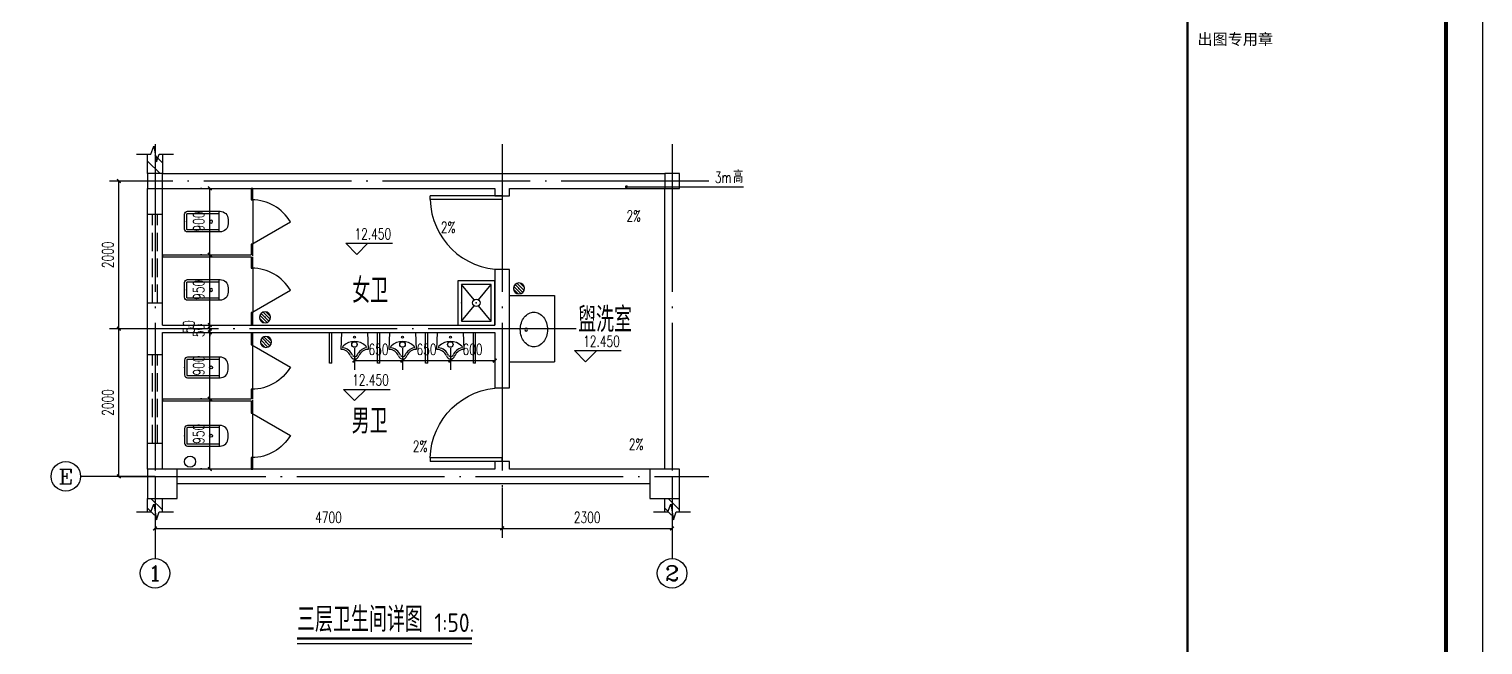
# Model space of a CAD drawing. Extents: x -4747 to 1060961, y -766984 to 396631.
# Drawn here: x 461688 to 481371, y -362229 to -353890 of the extents above; entities that cross this region are included whole.
import ezdxf
from ezdxf.enums import TextEntityAlignment as Align

# ---------------------------------------------------------------- set-up
doc = ezdxf.new("R2010")
doc.units = 0
doc.header["$LTSCALE"] = 1000
doc.header["$MEASUREMENT"] = 0
doc.linetypes.add('DASH', pattern=[0.35, 0.25, -0.1])
doc.linetypes.add('DOTE', pattern=[2.42, 2, -0.2, 0.02, -0.2])
doc.layers.get('0').update_dxf_attribs({"linetype": 'CONTINUOUS'})
doc.layers.get('DEFPOINTS').update_dxf_attribs({"linetype": 'CONTINUOUS'})
for name, color, linetype in [('AXIS', 3, 'CONTINUOUS'), ('AXIS_TEXT', 7, 'CONTINUOUS'), ('BZ_标准图框', 7, 'CONTINUOUS'), ('COLUMN', 9, 'CONTINUOUS'), ('DIM_ELEV', 3, 'CONTINUOUS'), ('DIM_LEAD', 3, 'CONTINUOUS'), ('DIM_SYMB', 3, 'CONTINUOUS'), ('DOTE', 1, 'DOTE'), ('LVTRY', 3, 'CONTINUOUS'), ('PUB_DIM', 3, 'CONTINUOUS'), ('PUB_HATCH', 8, 'CONTINUOUS'), ('PUB_TEXT', 7, 'CONTINUOUS'), ('PUB_TITLE', 4, 'CONTINUOUS'), ('WALL', 6, 'CONTINUOUS'), ('WINDOW', 4, 'CONTINUOUS'), ('卫生器具', 54, 'CONTINUOUS'), ('雨水管', 2, 'CONTINUOUS')]:
    doc.layers.add(name, color=color, linetype=linetype)
doc.styles.add('_TCH_AXIS', font='COMPLEX', dxfattribs={"bigfont": 'GBCBIG'})
doc.styles.add('_TCH_DIM', font='SIMPLEX', dxfattribs={"bigfont": 'GBCBIG'})
doc.styles.add('DIM_FONT', font='SIMPLEX', dxfattribs={"width": 0.7, "bigfont": 'GBCBIG'})
doc.styles.add('HT', font='simhei.ttf')
doc.styles.get("Standard").update_dxf_attribs({"font": 'gbenor.shx', "bigfont": 'gbcbig.shx'})
doc.dimstyles.new('DIMN50', dxfattribs={"dimscale": 0.5, "dimtxt": 300, "dimasz": 100, "dimexe": 250, "dimexo": 300, "dimgap": 150, "dimtad": 1, "dimdec": 0, "dimzin": 0, "dimtxsty": 'DIM_FONT', "dimblk": 'ARCHTICK', "dimcen": 0.09, "dimclrt": 7, "dimazin": 3, "dimtfac": 1, "dimtdec": 0, "dimtix": 1, "dimtmove": 0, "dimatfit": 3, "dimtolj": 1, "dimtzin": 0})

# ---------------------------------------------------------------- blocks, each defined once
blk = doc.blocks.new('M_E8')
for p, q in [((-204, -257), (-194, -2)), ((-194, -2), (196, -2)), ((206, -257), (196, -2))]:
    blk.add_line(p, q)
at = {"const_width": 1.5}
for points in [[(-196, 0), (196, 0), (206, -257, -4.356259)], [(-194, -2), (-204, -257, 0.758087)]]:
    blk.add_lwpolyline(points, format="xyb", dxfattribs=at)
for points in [[(-2, -142), (6, -142), (12, -146), (19, -148), (25, -152), (29, -158), (34, -166), (37, -174), (39, -183), (37, -191), (35, -200), (29, -208), (25, -214), (17, -219), (12, -223), (4, -224), (-2, -224), (-6, -224), (-11, -223), (-18, -221), (-26, -217), (-32, -213), (-37, -207), (-42, -199), (-44, -190), (-45, -183), (-42, -173), (-40, -164), (-35, -158), (-31, -150), (-26, -148), (-24, -144), (-18, -143), (-14, -143), (-12, -142), (-8, -142), (-6, -141), (-2, -142)], [(-204, -257), (-194, -258), (-194, -258), (-183, -260), (-175, -261), (-165, -264), (-156, -268), (-147, -271), (-138, -275), (-128, -281), (-119, -287), (-109, -295), (-102, -300), (-94, -308), (-86, -316), (-79, -324), (-74, -332), (-68, -340), (-62, -348), (-58, -356), (-54, -366), (-50, -374), (-43, -383), (-36, -389), (-30, -392), (-23, -395), (-17, -398), (-9, -399), (0, -399), (13, -398), (23, -395), (29, -392), (35, -389), (43, -385), (49, -380), (54, -374), (58, -366), (62, -357), (65, -347), (71, -340), (75, -332), (80, -325), (85, -319), (91, -313), (95, -308), (100, -302), (106, -295), (113, -290), (119, -285), (126, -280), (132, -277), (139, -273), (145, -271), (154, -268), (162, -264), (173, -261), (183, -259), (191, -258), (199, -257), (206, -257)]]:
    blk.add_lwpolyline(points, dxfattribs=at)
for centre, radius in [((-3, -184), 41.7), ((-1, -74), 15)]:
    blk.add_circle(centre, radius)
for centre, radius, start, end in [((-158, -223), 22.7, 134.5857, 206.4573), ((-2, -389), 250, 46.6458, 133.3542), ((162, -222), 16.2, 297.1389, 62.8611), ((-218, -432), 176, 26.1838, 85.5792), ((-198, -412), 179, 22.2984, 83.8043), ((1, -338), 63.3, 194.7447, 345.2553), ((4, -329), 38.6, 202.7778, 341.3609), ((201, -407), 174, 100.5676, 157.7034), ((215, -425), 168, 93.3348, 155.3309)]:
    blk.add_arc(centre, radius, start, end)
blk.add_point((1, -402))
at = {"width": 0.8, "flags": 9}
for tag in ['XSIZE', 'YSIZE']:
    blk.add_attdef(tag, (0, 0), '', height=0.5, dxfattribs=at)
blk = doc.blocks.new('_LV4')
blk.add_lwpolyline([(0, -520, 0.078966), (92, -505, 0.088152), (166, -466, 0.105269), (218, -403, 0.121685), (235, -335, 0.121685), (218, -267, 0.105269), (166, -204, 0.088152), (92, -165, 0.078966), (0, -150, 0.078966), (-92, -165, 0.088152), (-166, -204, 0.105269), (-218, -267, 0.121685), (-235, -335, 0.121685), (-218, -403, 0.105269), (-166, -466, 0.088152), (-92, -505, 0.078966)], format="xyb", close=True)
blk.add_circle((0, -230), 20)
blk = doc.blocks.new('_ARCHTICK')
at = {"color": 0, "linetype": 'BYBLOCK', "const_width": 0.4}
blk.add_lwpolyline([(-0.5, -0.5), (0.5, 0.5)], dxfattribs=at)
blk = doc.blocks.new('*D119')
at = {"layer": 'DEFPOINTS', "color": 0}
for p in [(466093, -358062), (466743, -358062), (466743, -358378)]:
    blk.add_point(p, dxfattribs=at)
at = {"layer": 'PUB_DIM', "color": 0}
for p, q in [((466093, -358212), (466093, -358503)), ((466743, -358212), (466743, -358503)), ((466093, -358378), (466743, -358378))]:
    blk.add_line(p, q, dxfattribs=at)
at = {"layer": 'PUB_DIM', "color": 0, "xscale": 50, "yscale": 50, "zscale": 50, "rotation": 180}
blk.add_blockref('_ARCHTICK', (466093, -358378), dxfattribs=at)
at = {"layer": 'PUB_DIM', "color": 0, "xscale": 50, "yscale": 50, "zscale": 50}
blk.add_blockref('_ARCHTICK', (466743, -358378), dxfattribs=at)
at = {"layer": 'PUB_DIM', "color": 7, "insert": (466418, -358228), "char_height": 150, "attachment_point": 5, "style": 'DIM_FONT'}
blk.add_mtext('\\A1;650', dxfattribs=at)
blk = doc.blocks.new('*D120')
at = {"layer": 'DEFPOINTS', "color": 0}
for p in [(466743, -358062), (467393, -358062), (467393, -358378)]:
    blk.add_point(p, dxfattribs=at)
at = {"layer": 'PUB_DIM', "color": 0}
for p, q in [((466743, -358212), (466743, -358503)), ((467393, -358212), (467393, -358503)), ((466743, -358378), (467393, -358378))]:
    blk.add_line(p, q, dxfattribs=at)
at = {"layer": 'PUB_DIM', "color": 0, "xscale": 50, "yscale": 50, "zscale": 50, "rotation": 180}
blk.add_blockref('_ARCHTICK', (466743, -358378), dxfattribs=at)
at = {"layer": 'PUB_DIM', "color": 0, "xscale": 50, "yscale": 50, "zscale": 50}
blk.add_blockref('_ARCHTICK', (467393, -358378), dxfattribs=at)
at = {"layer": 'PUB_DIM', "color": 7, "insert": (467068, -358228), "char_height": 150, "attachment_point": 5, "style": 'DIM_FONT'}
blk.add_mtext('\\A1;650', dxfattribs=at)
blk = doc.blocks.new('*D121')
at = {"layer": 'DEFPOINTS', "color": 0}
for p in [(467393, -358062), (467993, -358062), (467993, -358378)]:
    blk.add_point(p, dxfattribs=at)
at = {"layer": 'PUB_DIM', "color": 0}
for p, q in [((467393, -358212), (467393, -358503)), ((467993, -358212), (467993, -358503)), ((467393, -358378), (467993, -358378))]:
    blk.add_line(p, q, dxfattribs=at)
at = {"layer": 'PUB_DIM', "color": 0, "xscale": 50, "yscale": 50, "zscale": 50, "rotation": 180}
blk.add_blockref('_ARCHTICK', (467393, -358378), dxfattribs=at)
at = {"layer": 'PUB_DIM', "color": 0, "xscale": 50, "yscale": 50, "zscale": 50}
blk.add_blockref('_ARCHTICK', (467993, -358378), dxfattribs=at)
at = {"layer": 'PUB_DIM', "color": 7, "insert": (467693, -358228), "char_height": 150, "attachment_point": 5, "style": 'DIM_FONT'}
blk.add_mtext('\\A1;600', dxfattribs=at)
blk = doc.blocks.new('*D122')
at = {"layer": 'DEFPOINTS', "color": 0}
for p in [(464135, -356047), (464178, -356047), (464178, -356947)]:
    blk.add_point(p, dxfattribs=at)
at = {"layer": 'PUB_DIM', "color": 0}
for p, q in [((464028, -356047), (464010, -356047)), ((464135, -356947), (464135, -356047)), ((464028, -356947), (464010, -356947))]:
    blk.add_line(p, q, dxfattribs=at)
at = {"layer": 'PUB_DIM', "color": 0, "xscale": 50, "yscale": 50, "zscale": 50}
for p, rotation in [((464135, -356047), 90), ((464135, -356947), 270)]:
    blk.add_blockref('_ARCHTICK', p, dxfattribs=dict(at, rotation=rotation))
at = {"layer": 'PUB_DIM', "color": 7, "insert": (463985, -356497), "char_height": 150, "attachment_point": 5, "rotation": 90, "style": 'DIM_FONT'}
blk.add_mtext('\\A1;900', dxfattribs=at)
blk = doc.blocks.new('*D123')
at = {"layer": 'DEFPOINTS', "color": 0}
for p in [(464135, -356947), (464178, -356947), (464178, -357897)]:
    blk.add_point(p, dxfattribs=at)
at = {"layer": 'PUB_DIM', "color": 0}
for p, q in [((464028, -356947), (464010, -356947)), ((464135, -357897), (464135, -356947)), ((464028, -357897), (464010, -357897))]:
    blk.add_line(p, q, dxfattribs=at)
at = {"layer": 'PUB_DIM', "color": 0, "xscale": 50, "yscale": 50, "zscale": 50}
for p, rotation in [((464135, -356947), 90), ((464135, -357897), 270)]:
    blk.add_blockref('_ARCHTICK', p, dxfattribs=dict(at, rotation=rotation))
at = {"layer": 'PUB_DIM', "color": 7, "insert": (463985, -357422), "char_height": 150, "attachment_point": 5, "rotation": 90, "style": 'DIM_FONT'}
blk.add_mtext('\\A1;950', dxfattribs=at)
blk = doc.blocks.new('*D124')
at = {"layer": 'DEFPOINTS', "color": 0}
for p in [(464135, -357897), (464178, -357897), (464178, -357947)]:
    blk.add_point(p, dxfattribs=at)
at = {"layer": 'PUB_DIM', "color": 0}
for p, q in [((464028, -357897), (464010, -357897)), ((464028, -357947), (464010, -357947)), ((464135, -357897), (464135, -357847)), ((464135, -357947), (464135, -357897)), ((464135, -357947), (464135, -357997))]:
    blk.add_line(p, q, dxfattribs=at)
at = {"layer": 'PUB_DIM', "color": 0, "xscale": 50, "yscale": 50, "zscale": 50}
for p, rotation in [((464135, -357897), 270), ((464135, -357947), 90)]:
    blk.add_blockref('_ARCHTICK', p, dxfattribs=dict(at, rotation=rotation))
at = {"layer": 'PUB_DIM', "color": 7, "insert": (463851, -357922), "char_height": 150, "attachment_point": 5, "rotation": 90, "style": 'DIM_FONT'}
blk.add_mtext('\\A1;50', dxfattribs=at)
blk = doc.blocks.new('*D125')
at = {"layer": 'DEFPOINTS', "color": 0}
for p in [(464135, -357947), (464178, -357947), (464178, -357997)]:
    blk.add_point(p, dxfattribs=at)
at = {"layer": 'PUB_DIM', "color": 0}
for p, q in [((464028, -357947), (464010, -357947)), ((464028, -357997), (464010, -357997)), ((464135, -357947), (464135, -357897)), ((464135, -357997), (464135, -357947)), ((464135, -357997), (464135, -358047))]:
    blk.add_line(p, q, dxfattribs=at)
at = {"layer": 'PUB_DIM', "color": 0, "xscale": 50, "yscale": 50, "zscale": 50}
for p, rotation in [((464135, -357947), 270), ((464135, -357997), 90)]:
    blk.add_blockref('_ARCHTICK', p, dxfattribs=dict(at, rotation=rotation))
at = {"layer": 'PUB_DIM', "color": 7, "insert": (463985, -357972), "char_height": 150, "attachment_point": 5, "rotation": 90, "style": 'DIM_FONT'}
blk.add_mtext('\\A1;50', dxfattribs=at)
blk = doc.blocks.new('*D126')
at = {"layer": 'DEFPOINTS', "color": 0}
for p in [(464135, -357997), (464178, -357997), (464178, -358897)]:
    blk.add_point(p, dxfattribs=at)
at = {"layer": 'PUB_DIM', "color": 0}
for p, q in [((464028, -357997), (464010, -357997)), ((464135, -358897), (464135, -357997)), ((464028, -358897), (464010, -358897))]:
    blk.add_line(p, q, dxfattribs=at)
at = {"layer": 'PUB_DIM', "color": 0, "xscale": 50, "yscale": 50, "zscale": 50}
for p, rotation in [((464135, -357997), 90), ((464135, -358897), 270)]:
    blk.add_blockref('_ARCHTICK', p, dxfattribs=dict(at, rotation=rotation))
at = {"layer": 'PUB_DIM', "color": 7, "insert": (463985, -358447), "char_height": 150, "attachment_point": 5, "rotation": 90, "style": 'DIM_FONT'}
blk.add_mtext('\\A1;900', dxfattribs=at)
blk = doc.blocks.new('*D127')
at = {"layer": 'DEFPOINTS', "color": 0}
for p in [(464135, -358897), (464178, -358897), (464178, -359847)]:
    blk.add_point(p, dxfattribs=at)
at = {"layer": 'PUB_DIM', "color": 0}
for p, q in [((464028, -358897), (464010, -358897)), ((464135, -359847), (464135, -358897)), ((464028, -359847), (464010, -359847))]:
    blk.add_line(p, q, dxfattribs=at)
at = {"layer": 'PUB_DIM', "color": 0, "xscale": 50, "yscale": 50, "zscale": 50}
for p, rotation in [((464135, -358897), 90), ((464135, -359847), 270)]:
    blk.add_blockref('_ARCHTICK', p, dxfattribs=dict(at, rotation=rotation))
at = {"layer": 'PUB_DIM', "color": 7, "insert": (463985, -359372), "char_height": 150, "attachment_point": 5, "rotation": 90, "style": 'DIM_FONT'}
blk.add_mtext('\\A1;950', dxfattribs=at)
blk = doc.blocks.new('*D128')
at = {"layer": 'DEFPOINTS', "color": 0}
for p in [(463393, -359947), (468093, -359947), (468093, -360652)]:
    blk.add_point(p, dxfattribs=at)
at = {"layer": 'PUB_DIM', "color": 0}
for p, q in [((463393, -360097), (463393, -360777)), ((468093, -360097), (468093, -360777)), ((463393, -360652), (468093, -360652))]:
    blk.add_line(p, q, dxfattribs=at)
at = {"layer": 'PUB_DIM', "color": 0, "xscale": 50, "yscale": 50, "zscale": 50, "rotation": 180}
blk.add_blockref('_ARCHTICK', (463393, -360652), dxfattribs=at)
at = {"layer": 'PUB_DIM', "color": 0, "xscale": 50, "yscale": 50, "zscale": 50}
blk.add_blockref('_ARCHTICK', (468093, -360652), dxfattribs=at)
at = {"layer": 'PUB_DIM', "color": 7, "insert": (465743, -360502), "char_height": 150, "attachment_point": 5, "style": 'DIM_FONT'}
blk.add_mtext('\\A1;4700', dxfattribs=at)
blk = doc.blocks.new('*D129')
at = {"layer": 'DEFPOINTS', "color": 0}
for p in [(468093, -359947), (470393, -359947), (470393, -360652)]:
    blk.add_point(p, dxfattribs=at)
at = {"layer": 'PUB_DIM', "color": 0}
for p, q in [((468093, -360097), (468093, -360777)), ((470393, -360097), (470393, -360777)), ((468093, -360652), (470393, -360652))]:
    blk.add_line(p, q, dxfattribs=at)
at = {"layer": 'PUB_DIM', "color": 0, "xscale": 50, "yscale": 50, "zscale": 50, "rotation": 180}
blk.add_blockref('_ARCHTICK', (468093, -360652), dxfattribs=at)
at = {"layer": 'PUB_DIM', "color": 0, "xscale": 50, "yscale": 50, "zscale": 50}
blk.add_blockref('_ARCHTICK', (470393, -360652), dxfattribs=at)
at = {"layer": 'PUB_DIM', "color": 7, "insert": (469243, -360502), "char_height": 150, "attachment_point": 5, "style": 'DIM_FONT'}
blk.add_mtext('\\A1;2300', dxfattribs=at)
blk = doc.blocks.new('*D130')
at = {"layer": 'DEFPOINTS', "color": 0}
for p in [(462904, -355947), (463393, -355947), (463393, -357947)]:
    blk.add_point(p, dxfattribs=at)
at = {"layer": 'PUB_DIM', "color": 0}
for p, q in [((463243, -355947), (462779, -355947)), ((462904, -357947), (462904, -355947)), ((463243, -357947), (462779, -357947))]:
    blk.add_line(p, q, dxfattribs=at)
at = {"layer": 'PUB_DIM', "color": 0, "xscale": 50, "yscale": 50, "zscale": 50}
for p, rotation in [((462904, -355947), 90), ((462904, -357947), 270)]:
    blk.add_blockref('_ARCHTICK', p, dxfattribs=dict(at, rotation=rotation))
at = {"layer": 'PUB_DIM', "color": 7, "insert": (462754, -356947), "char_height": 150, "attachment_point": 5, "rotation": 90, "style": 'DIM_FONT'}
blk.add_mtext('\\A1;2000', dxfattribs=at)
blk = doc.blocks.new('*D131')
at = {"layer": 'DEFPOINTS', "color": 0}
for p in [(462904, -357947), (463393, -357947), (463393, -359947)]:
    blk.add_point(p, dxfattribs=at)
at = {"layer": 'PUB_DIM', "color": 0}
for p, q in [((463243, -357947), (462779, -357947)), ((462904, -359947), (462904, -357947)), ((463243, -359947), (462779, -359947))]:
    blk.add_line(p, q, dxfattribs=at)
at = {"layer": 'PUB_DIM', "color": 0, "xscale": 50, "yscale": 50, "zscale": 50}
for p, rotation in [((462904, -357947), 90), ((462904, -359947), 270)]:
    blk.add_blockref('_ARCHTICK', p, dxfattribs=dict(at, rotation=rotation))
at = {"layer": 'PUB_DIM', "color": 7, "insert": (462754, -358947), "char_height": 150, "attachment_point": 5, "rotation": 90, "style": 'DIM_FONT'}
blk.add_mtext('\\A1;2000', dxfattribs=at)
blk = doc.blocks.new('$DORLIB2D$00000001')
for p, q in [((0.45, 0.975), (0.5, 0.975)), ((0.45, 0), (0.45, 0.975)), ((0.5, 0), (0.5, 0.975)), ((0.5, 0), (0.45, 0))]:
    blk.add_line(p, q)
blk.add_arc((0.475, 0), 0.975, 91.4693, 180)
blk = doc.blocks.new('$TCHSYS$APDOOR2D')
blk.add_line((0.5, 0), (0, 0.866))
blk.add_arc((0.5, 0), 1, 120, 180)
blk = doc.blocks.new('$LVTRY$00000200')
for p, q in [((-140, -40, 0), (-140, -480, 0)), ((-110, -40, 0), (-110, -470, 0)), ((100, 0, 0), (-100, 0, 0)), ((100, -30, 0), (-100, -30, 0)), ((110, -470, 0), (110, -40, 0)), ((140, -480, 0), (140, -40, 0)), ((140, -470, 0), (-140, -470, 0)), ((-30, -590, 0), (30, -590, 0))]:
    blk.add_line(p, q)
blk.add_circle((0, -359, 0), 20)
for centre, radius, start, end in [((-100, -40, 0), 40, 90, 180), ((-100, -40, 0), 10, 90, 180), ((100, -40, 0), 40, 0, 90), ((100, -40, 0), 10, 0, 90), ((-30, -480, 0), 110, 180, 270), ((30, -480, 0), 110, 270, 0)]:
    blk.add_arc(centre, radius, start, end)
blk.add_point((0, 0))
blk = doc.blocks.new('$LVTRY$00000191')
at = {"color": 0}
for p, q in [((-250, -50, 0), (-39, -219, 0)), ((39, -219, 0), (250, -50, 0)), ((-250, -450, 0), (-39, -281, 0)), ((39, -281, 0), (250, -450, 0))]:
    blk.add_line(p, q, dxfattribs=at)
at = {"color": 0, "elevation": 0}
for points in [[(300, -500), (300, 0), (-300, 0), (-300, -500)], [(250, -450), (250, -50), (-250, -50), (-250, -450)]]:
    blk.add_lwpolyline(points, close=True, dxfattribs=at)
at = {"color": 0}
blk.add_circle((0, -250, 0), 50, dxfattribs=at)
for p in [(0, -50, 0), (0, -250, 0)]:
    blk.add_point(p, dxfattribs=at)
blk = doc.blocks.new('$LVTRY$00000171')
for p, q in [((-74, 11), (-11, 74)), ((-70, -27), (27, 70)), ((-53, -53), (53, 53)), ((-27, -70), (70, 27)), ((11, -74), (74, -11))]:
    blk.add_line(p, q)
blk.add_circle((0, 0), 75)
blk.add_point((0, 0))

msp = doc.modelspace()

# ---------------------------------------------------------------- linework, layer by layer
at = {"layer": 'AXIS'}
for p, q in [((463393.1, -359947.1), (462386.1, -359947.1)), ((463393.1, -359947.1), (463393.1, -361059.3)), ((470393.1, -359947.1), (470393.1, -361059.3))]:
    msp.add_line(p, q, dxfattribs=at)
for centre in [(462186.1, -359947.1), (463393.1, -361259.3), (470393.1, -361259.3)]:
    msp.add_circle(centre, 200, dxfattribs=at)
at = {"layer": 'BZ_标准图框', "const_width": 35}
msp.add_lwpolyline([(477370.8, -374364.3), (477370.8, -333314.3)], dxfattribs=at)
at = {"layer": 'COLUMN'}
for p, q in [((463293.1, -355847.1), (463293.1, -356047.1)), ((463493.1, -355847.1), (463293.1, -355847.1)), ((463493.1, -356047.1), (463493.1, -355847.1)), ((470293.1, -355847.1), (470293.1, -356047.1)), ((470493.1, -355847.1), (470293.1, -355847.1)), ((470493.1, -356047.1), (470493.1, -355847.1)), ((463293.1, -356047.1), (463493.1, -356047.1)), ((470293.1, -356047.1), (470493.1, -356047.1)), ((463293.1, -359847.1), (463293.1, -360247.1)), ((463693.1, -359847.1), (463293.1, -359847.1)), ((463693.1, -360247.1), (463693.1, -359847.1)), ((470093.1, -359847.1), (470093.1, -360247.1)), ((470493.1, -359847.1), (470093.1, -359847.1)), ((470493.1, -360247.1), (470493.1, -359847.1)), ((463293.1, -360247.1), (463693.1, -360247.1)), ((470093.1, -360247.1), (470493.1, -360247.1))]:
    msp.add_line(p, q, dxfattribs=at)
at = {"layer": 'DIM_ELEV'}
for p, q in [((466125.3, -356940.8), (465975.3, -356790.8)), ((465975.3, -356790.8), (466608.3, -356790.8)), ((466125.3, -356940.8), (466275.3, -356790.8)), ((469223.2, -358394.5), (469073.2, -358244.5)), ((469073.2, -358244.5), (469706.2, -358244.5)), ((469223.2, -358394.5), (469373.2, -358244.5)), ((466095.2, -358918.2), (465945.2, -358768.2)), ((465945.2, -358768.2), (466578.2, -358768.2)), ((466095.2, -358918.2), (466245.2, -358768.2))]:
    msp.add_line(p, q, dxfattribs=at)
at = {"layer": 'DIM_LEAD'}
for p, q in [((469775.6, -356025.3), (470867.6, -356025.3)), ((470867.6, -356025.3), (471359.1, -356025.3))]:
    msp.add_line(p, q, dxfattribs=at)
at = {"layer": 'DIM_LEAD', "const_width": 20}
msp.add_lwpolyline([(469765.6, -356025.3, 1), (469785.6, -356025.3, 1)], format="xyb", close=True, dxfattribs=at)
at = {"layer": 'DIM_SYMB'}
for points in [[(463143.1, -355582), (463336.9, -355582), (463375.1, -355477), (463412.1, -355687), (463449.4, -355582), (463643.1, -355582)], [(463143.1, -360428.4), (463336.9, -360428.4), (463375.1, -360323.4), (463412.1, -360533.4), (463449.4, -360428.4), (463643.1, -360428.4)], [(470143.1, -360428.4), (470336.9, -360428.4), (470375.1, -360323.4), (470412.1, -360533.4), (470449.4, -360428.4), (470643.1, -360428.4)], [(465316.2, -362212), (467684, -362212)]]:
    msp.add_lwpolyline(points, dxfattribs=at)
for points in [[(469729.7, -356447.7, 0, 0, 0), (468657.9, -357110.1, 40, 0, 0), (468530.3, -357188.9, 0, 0, 0)], [(467217, -356599.9, 0, 0, 0), (465391.2, -357584.5, 40, 0, 0), (465259.2, -357655.7, 0, 0, 0)], [(469877, -359393.6, 0, 0, 0), (469057.7, -357920.6, 40, 0, 0), (468984.8, -357789.5, 0, 0, 0)], [(466844.3, -359505.4, 0, 0, 0), (465424.2, -358317.5, 40, 0, 0), (465309.2, -358221.2, 0, 0, 0)]]:
    msp.add_lwpolyline(points, format="xyseb", dxfattribs=at)
at = {"layer": 'DIM_SYMB', "const_width": 35}
msp.add_lwpolyline([(465316.2, -362142), (467684, -362142)], dxfattribs=at)
at = {"layer": 'DOTE'}
for p, q in [((463393.1, -355447.1), (463393.1, -360447.1)), ((468093.1, -355447.1), (468093.1, -360447.1)), ((470393.1, -355447.1), (470393.1, -360447.1)), ((470893.1, -355947.1), (462893.1, -355947.1)), ((469093.1, -357947.1), (462893.1, -357947.1)), ((462893.1, -359947.1), (470893.1, -359947.1))]:
    msp.add_line(p, q, dxfattribs=at)
at = {"layer": 'PUB_HATCH'}
for p, q in [((463390.8, -355597.9), (463493.1, -355700.2)), ((463293.1, -355677), (463463.2, -355847.1)), ((463293.1, -360378.9), (463386, -360471.7)), ((463338.1, -360247.1), (463493.1, -360402.1)), ((470293.1, -360378.9), (470386, -360471.7)), ((470338.1, -360247.1), (470493.1, -360402.1))]:
    msp.add_line(p, q, dxfattribs=at)
at = {"layer": 'PUB_TITLE'}
msp.add_lwpolyline([(421920.8, -374864.3), (481370.8, -374864.3), (481370.8, -332814.3), (421920.8, -332814.3)], close=True, dxfattribs=at)
at = {"layer": 'PUB_TITLE', "const_width": 50}
msp.add_lwpolyline([(423170.8, -374364.3), (480870.8, -374364.3), (480870.8, -333314.3), (423170.8, -333314.3)], close=True, dxfattribs=at)
at = {"layer": 'WALL'}
for p, q in [((463293.1, -355847.1), (463293.1, -355582)), ((463493.1, -355582), (463493.1, -355847.1)), ((463493.1, -355847.1), (468093.1, -355847.1)), ((468093.1, -355847.1), (470293.1, -355847.1)), ((463293.1, -357947.1), (463293.1, -356047.1)), ((463493.1, -356047.1), (467993.1, -356047.1)), ((463493.1, -357897.1), (463493.1, -356047.1)), ((467993.1, -356047.1), (467993.1, -356147.1)), ((468193.1, -356147.1), (468193.1, -356047.1)), ((468193.1, -356047.1), (470293.1, -356047.1)), ((467993.1, -356147.1), (468193.1, -356147.1)), ((468193.1, -357147.1), (467993.1, -357147.1)), ((467993.1, -357147.1), (467993.1, -357897.1)), ((468193.1, -357947.1), (468193.1, -357147.1)), ((463293.1, -359847.1), (463293.1, -357947.1)), ((463493.1, -357897.1), (464705.6, -357897.1)), ((463493.1, -359847.1), (463493.1, -357997.1)), ((463493.1, -357997.1), (464705.6, -357997.1)), ((464705.6, -357897.1), (467993.1, -357897.1)), ((464705.6, -357997.1), (467993.1, -357997.1)), ((467993.1, -357997.1), (467993.1, -358747.1)), ((468193.1, -358747.1), (468193.1, -357947.1)), ((467993.1, -358747.1), (468193.1, -358747.1)), ((468193.1, -359747.1), (467993.1, -359747.1)), ((467993.1, -359747.1), (467993.1, -359847.1)), ((468193.1, -359847.1), (468193.1, -359747.1)), ((467993.1, -359847.1), (463693.1, -359847.1)), ((470093.1, -359847.1), (468193.1, -359847.1)), ((468093.1, -360047.1), (463693.1, -360047.1)), ((470093.1, -360047.1), (468093.1, -360047.1)), ((463293.1, -360428.4), (463293.1, -360247.1)), ((463493.1, -360428.4), (463493.1, -360247.1)), ((470293.1, -360428.4), (470293.1, -360247.1)), ((470493.1, -360428.4), (470493.1, -360247.1))]:
    msp.add_line(p, q, dxfattribs=at)
at = {"layer": 'WINDOW', "linetype": 'DASH'}
for p, q in [((463293.1, -356397.1), (463493.1, -356397.1)), ((463359.8, -357597.1), (463359.8, -356397.1)), ((463426.5, -357597.1), (463426.5, -356397.1)), ((463293.1, -357597.1), (463493.1, -357597.1)), ((463293.1, -358297.1), (463493.1, -358297.1)), ((463359.8, -359497.1), (463359.8, -358297.1)), ((463426.5, -359497.1), (463426.5, -358297.1)), ((463293.1, -359497.1), (463493.1, -359497.1))]:
    msp.add_line(p, q, dxfattribs=at)
at = {"layer": 'WINDOW'}
msp.add_lwpolyline([(470293.1, -359847.1), (470293.1, -356047.1)], dxfattribs=at)
at = {"layer": '卫生器具'}
for p, q in [((464693.1, -356047.1), (464693.1, -356202.2)), ((464718.1, -356047.1), (464693.1, -356047.1)), ((464718.1, -356202.2), (464718.1, -356047.1)), ((464693.1, -356202.2), (464718.1, -356202.2)), ((464718.1, -356202.2, 400), (464718.1, -356802.2, 400)), ((464718.1, -356802.2), (464693.1, -356802.2)), ((464693.1, -356802.2), (464693.1, -356947.1)), ((464718.1, -356959.6), (464718.1, -356802.2)), ((463493.1, -356947.1), (464693.1, -356947.1)), ((463493.1, -356947.1), (463493.1, -356972.1)), ((463493.1, -356972.1), (464693.1, -356972.1)), ((464693.1, -356972.1), (464693.1, -357127.2)), ((464718.1, -357127.2), (464718.1, -356972.1)), ((464693.1, -357127.2), (464718.1, -357127.2)), ((464718.1, -357127.2, 400), (464718.1, -357727.2, 400)), ((468800.5, -357497.1), (468800.5, -358397.1)), ((464718.1, -357727.2), (464693.1, -357727.2)), ((464693.1, -357727.2), (464693.1, -357897.1)), ((464718.1, -357897.1), (464718.1, -357727.2)), ((464693.1, -357997.1), (464693.1, -358167)), ((464718.1, -358167), (464718.1, -357997.1)), ((465756.1, -358415.7), (465756.1, -357995.7)), ((465786.1, -358415.7), (465786.1, -357995.7)), ((466406.1, -358415.7), (466406.1, -357995.7)), ((466436.1, -358415.7), (466436.1, -357995.7)), ((467056.1, -358415.7), (467056.1, -357995.7)), ((467086.1, -358415.7), (467086.1, -357995.7)), ((467704.1, -358415.7), (467704.1, -357995.7)), ((467734.1, -358415.7), (467734.1, -357995.7)), ((464693.1, -358167), (464718.1, -358167)), ((464718.1, -358767, 400), (464718.1, -358167, 400)), ((464718.1, -358767), (464693.1, -358767)), ((464693.1, -358767), (464693.1, -358897.1)), ((464718.1, -358897.1), (464718.1, -358767)), ((463493.1, -358897.1), (464693.1, -358897.1)), ((463493.1, -358897.1), (463493.1, -358922.1)), ((463493.1, -358922.1), (464693.1, -358922.1)), ((464693.1, -358922.1), (464693.1, -359092)), ((464718.1, -359092), (464718.1, -358909.6)), ((464693.1, -359092), (464718.1, -359092)), ((464718.1, -359692, 400), (464718.1, -359092, 400)), ((464718.1, -359692), (464693.1, -359692)), ((464693.1, -359692), (464693.1, -359847.1)), ((464718.1, -359847.1), (464718.1, -359692)), ((464693.1, -359847.1), (464718.1, -359847.1))]:
    msp.add_line(p, q, dxfattribs=at)
for points in [[(468193.1, -357497.1), (468800.5, -357497.1)], [(465786.1, -358415.7), (465756.1, -358415.7)], [(466436.1, -358415.7), (466406.1, -358415.7)], [(467086.1, -358415.7), (467056.1, -358415.7)], [(467734.1, -358415.7), (467704.1, -358415.7)], [(468193.1, -358397.1), (468800.5, -358397.1)]]:
    msp.add_lwpolyline(points, dxfattribs=at)
at = {"layer": '雨水管'}
msp.add_circle((463868.1, -359747.1), 75, dxfattribs=at)

# ---------------------------------------------------------------- block references
at = {"layer": 'LVTRY', "rotation": 90.00000000001296}
msp.add_blockref('$LVTRY$00000191', (467493.1, -357597.1, 0), dxfattribs=at)
at = {"layer": 'LVTRY', "yscale": -1}
for p in [(468319.8, -357402.1), (464882.4, -357793), (464894.7, -358125.7)]:
    msp.add_blockref('$LVTRY$00000171', p, dxfattribs=at)
at = {"layer": 'WINDOW', "yscale": 1000, "rotation": 90}
for p, xscale, zscale in [((468093.1, -356647.1), 1000, 1000), ((468093.1, -359247.1), -1000, -1000)]:
    msp.add_blockref('$DORLIB2D$00000001', p, dxfattribs=dict(at, xscale=xscale, zscale=zscale))
at = {"layer": '卫生器具', "xscale": 600, "zscale": 25}
for p, yscale, rotation in [((464705.6, -356502.2), 600, 270.0000000000292), ((464705.6, -357427.2), 600, 270.0000000000205), ((464705.6, -358467), -600, 90), ((464705.6, -359392), -600, 90)]:
    msp.add_blockref('$TCHSYS$APDOOR2D', p, dxfattribs=dict(at, yscale=yscale, rotation=rotation))
at = {"layer": '卫生器具', "yscale": -1, "rotation": 270.0000000000367}
for p in [(463793.1, -356497.1, 0), (463793.1, -357422.1, 0)]:
    msp.add_blockref('$LVTRY$00000200', p, dxfattribs=at)
at = {"layer": '卫生器具', "xscale": -1, "rotation": 90}
msp.add_blockref('_LV4', (468188, -357958.9), dxfattribs=at)
msp.add_blockref('_LV4', (468188, -357958.9), dxfattribs=at)
at = {"layer": '卫生器具', "extrusion": (0, 0, -1), "xscale": -0.8999999999068677, "yscale": 0.8999999999068677, "zscale": -0.8999999999999773, "rotation": 359.9999999999999}
for p in [(-466095.7, -357995.7), (-466745.7, -357995.7), (-467393.7, -357995.7)]:
    msp.add_blockref('M_E8', p, dxfattribs=at)
at = {"layer": '卫生器具', "rotation": 89.99999999999166}
for p in [(463793.1, -358472.1, 0), (463793.1, -359397.1, 0)]:
    msp.add_blockref('$LVTRY$00000200', p, dxfattribs=at)

# ---------------------------------------------------------------- texts
at = {"layer": 'AXIS_TEXT', "style": '_TCH_AXIS'}
for s, height, width, p, p2 in [('E', 199.3, 1.306368, (462087.8, -360046.7), (462284.4, -360046.7)), ('1', 204, 2.211009, (463297.2, -361361.3), (463489, -361361.3)), ('2', 204, 1.395753, (470297.2, -361361.3), (470489, -361361.3))]:
    msp.add_text(s, height=height, dxfattribs=dict(at, width=width)).set_placement(p, p2, align=Align.FIT)
at = {"layer": 'BZ_标准图框', "style": 'HT'}
msp.add_text('出图专用章', height=150, dxfattribs=at).set_placement((477506.5, -354102.1))
at = {"layer": 'PUB_TEXT', "style": '_TCH_DIM', "width": 0.705882}
for s, p in [('3m', (470970.9, -355972.8)), ('2%%%', (469774.4, -356494.5)), ('12.450', (466093.3, -356738.3)), ('2%%%', (467263.2, -356649.4)), ('12.450', (469191.2, -358192)), ('12.450', (466063.2, -358715.7)), ('2%%%', (466884.6, -359613.4)), ('2%%%', (469807.5, -359588.3))]:
    msp.add_text(s, height=148.75, dxfattribs=at).set_placement(p)
at = {"layer": 'PUB_TEXT', "style": '_TCH_DIM'}
msp.add_text('高', height=168.8, dxfattribs=at).set_placement((471220.9, -355972.8))
at = {"layer": 'PUB_TEXT'}
for s, height, p in [('女卫', 337.59, (466063.7, -357599.4)), ('盥洗室', 337.59, (469121, -357992.3)), ('男卫', 337.59, (466055.7, -359366.7)), ('三层卫生间详图', 337.59, (465316.2, -362053.4)), ('1:50.', 250, (467175.7, -362053.4))]:
    msp.add_text(s, height=height, dxfattribs=at).set_placement(p)

# ---------------------------------------------------------------- dimensions: what is measured, and where the dimension line sits
at = {"layer": 'PUB_DIM'}
for p1, p2, distance, picture, middle in [((463393.1, -357947.1), (463393.1, -355947.1), 488.9, '*D130', (462754.2, -356947.1)), ((464177.6, -356947.1), (464177.6, -356047.1), 42.9, '*D122', (463984.7, -356497.1)), ((464177.6, -357897.1), (464177.6, -356947.1), 42.9, '*D123', (463984.7, -357422.1)), ((463393.1, -359947.1), (463393.1, -357947.1), 488.9, '*D131', (462754.2, -358947.1)), ((464177.6, -357997.1), (464177.6, -357947.1), 42.9, '*D125', (463984.7, -357972.1)), ((464177.6, -358897.1), (464177.6, -357997.1), 42.9, '*D126', (463984.7, -358447.1)), ((466092.7, -358061.8), (466742.7, -358061.8), -315.7, '*D119', (466417.7, -358227.5)), ((466742.7, -358061.8), (467392.7, -358061.8), -315.7, '*D120', (467067.7, -358227.5)), ((467392.7, -358061.8), (467993.1, -358061.8), -315.7, '*D121', (467692.9, -358227.5)), ((464177.6, -359847.1), (464177.6, -358897.1), 42.9, '*D127', (463984.7, -359372.1)), ((463393.1, -359947.1), (468093.1, -359947.1), -705, '*D128', (465743.1, -360502)), ((468093.1, -359947.1), (470393.1, -359947.1), -705, '*D129', (469243.1, -360502))]:
    dim = msp.add_aligned_dim(p1=p1, p2=p2, distance=distance, dimstyle='DIMN50', dxfattribs=at)
    dim.commit()
    dim.dimension.update_dxf_attribs({"geometry": picture, "text_midpoint": middle})
dim = msp.add_linear_dim(base=(464134.7, -357897.1), p1=(464177.6, -357947.1), p2=(464177.6, -357897.1), angle=90, dimstyle='DIMN50', dxfattribs=at)
dim.commit()
dim.dimension.update_dxf_attribs({"geometry": '*D124', "text_midpoint": (463850.9, -357922.1), "dimtype": 129})

doc.saveas('drawing.dxf')
